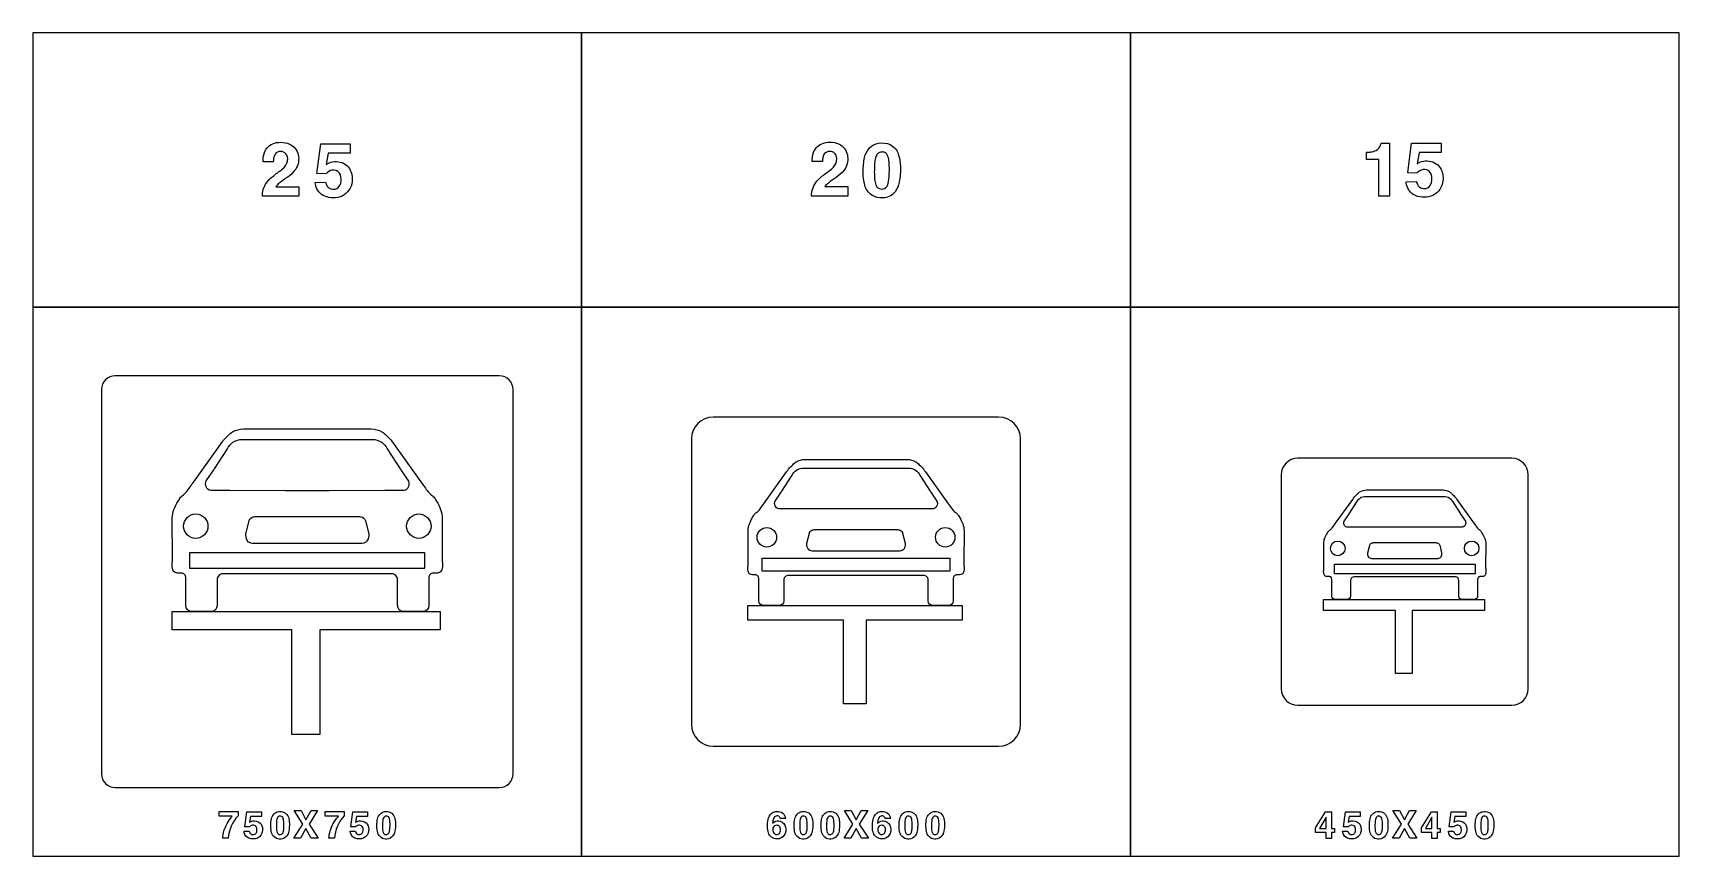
# Model space of a CAD drawing. Extents: x 0 to 3000, y 0 to 1500.
import ezdxf

# ---------------------------------------------------------------- set-up
doc = ezdxf.new("R2010")
doc.units = 0
doc.header["$MEASUREMENT"] = 0

msp = doc.modelspace()

# ---------------------------------------------------------------- linework, layer by layer
for points in [[(0.0003, 1000), (1000, 1000), (1000, 1500), (0.0003, 1500)], [(1000, 1000), (2000, 1000), (2000, 1500), (1000, 1500)], [(2000, 1000), (3000, 1000), (3000, 1500), (2000, 1500)], [(0.0001, 0.0001), (1000, 0.0001), (1000, 1000), (0.0001, 1000)], [(1000, 0.0001), (2000, 0.0001), (2000, 1000), (1000, 1000)], [(2000, 0.0001), (3000, 0.0001), (3000, 1000), (2000, 1000)], [(500.059, 523.958), (286.242, 523.958), (286.242, 553.336), (500.059, 553.336), (713.851, 553.336), (713.851, 523.958)], [(1500.05, 519.166), (1328.99, 519.166), (1328.99, 542.669), (1500.05, 542.669), (1671.08, 542.669), (1671.08, 519.166)], [(2500.04, 514.375), (2371.75, 514.375), (2371.75, 532.002), (2500.04, 532.002), (2628.31, 532.002), (2628.31, 514.375)], [(1477.51, 429.884), (1302.85, 429.884), (1302.85, 456.507), (1328.99, 456.507), (1363.16, 456.507), (1693.72, 456.507), (1693.72, 429.884), (1518.23, 429.884), (1518.23, 277.211), (1477.51, 277.211)], [(2483.14, 447.413), (2352.14, 447.413), (2352.14, 467.381), (2371.74, 467.381), (2397.37, 467.381), (2645.29, 467.381), (2645.29, 447.413), (2513.67, 447.413), (2513.67, 332.908), (2483.14, 332.908)], [(471.892, 412.355), (253.559, 412.355), (253.559, 445.634), (286.238, 445.634), (328.944, 445.634), (742.152, 445.634), (742.152, 412.355), (522.785, 412.355), (522.785, 221.513), (471.892, 221.513)], [(475.715, 32.7937), (491.718, 58.3466), (476.395, 82.7937), (488.63, 82.7937), (497.634, 66.2455), (506.829, 82.7937), (518.851, 82.7937), (503.337, 58.3466), (519.933, 32.7937), (507.279, 32.7937), (497.634, 50.2898), (487.627, 32.7937)], [(1478.42, 32.7948), (1494.42, 58.3477), (1479.1, 82.7948), (1491.33, 82.7948), (1500.34, 66.2466), (1509.53, 82.7948), (1521.55, 82.7948), (1506.04, 58.3477), (1522.64, 32.7948), (1509.98, 32.7948), (1500.34, 50.2908), (1490.33, 32.7948)], [(2337.67, 51.2623), (2355.75, 80.5514), (2366.36, 80.5514), (2366.36, 50.3066), (2371.76, 50.3066), (2371.76, 42.7), (2366.36, 42.7), (2366.36, 32.2497), (2356.86, 32.2497), (2356.86, 42.7), (2337.67, 42.7)], [(2356.86, 70.82), (2344.86, 50.3066), (2356.86, 50.3066)], [(2477.84, 32.7948), (2493.84, 58.3477), (2478.52, 82.7948), (2490.76, 82.7948), (2499.76, 66.2466), (2508.95, 82.7948), (2520.98, 82.7948), (2505.46, 58.3477), (2522.06, 32.7948), (2509.41, 32.7948), (2499.76, 50.2908), (2489.75, 32.7948)], [(2530.52, 51.2624), (2548.6, 80.5515), (2559.21, 80.5515), (2559.21, 50.3066), (2564.61, 50.3066), (2564.61, 42.7), (2559.21, 42.7), (2559.21, 32.2498), (2549.71, 32.2498), (2549.71, 42.7), (2530.52, 42.7)], [(2549.71, 70.8201), (2537.71, 50.3066), (2549.71, 50.3066)]]:
    msp.add_lwpolyline(points, close=True)
for points in [[(418.422, 1202.63, -0.0640343), (418.928, 1211.01, -0.161687), (433.256, 1235.22, -0.0283718), (449.985, 1248.18, 0.0545111), (458.342, 1255.35, 0.192461), (464.329, 1271.16, 0.234238), (458.895, 1281.72, 0.196223), (448.769, 1283.63, 0.252425), (440.001, 1276.76, 0.0856617), (438.343, 1269.95, 0.0202329), (438.058, 1265.27), (419.402, 1265.27, -0.0983795), (421.819, 1281.8, -0.245047), (440.286, 1299.05, -0.207102), (471.075, 1295.71, -0.233443), (484.06, 1274.78, -0.20961), (476.793, 1249.11, -0.0785124), (463.223, 1236.52, 0.0107372), (448.895, 1226.2, 0.0665092), (442.545, 1219.79), (484.344, 1219.79), (484.344, 1202.63)], [(514.481, 1227.42), (533.264, 1228.13, 0.0452719), (535.823, 1221.64, 0.0567733), (537.719, 1218.89, 0.070207), (539.488, 1217.5, 0.264984), (553.895, 1216.74, 0.20748), (560.862, 1225.98, 0.147389), (560.404, 1241.2, 0.308532), (548.651, 1249.76, 0.215743), (536.74, 1245.67, 0.028781), (534.591, 1243.17), (517.546, 1243.98), (524.67, 1297.85), (578.286, 1297.85), (578.286, 1281.1), (538.114, 1281.1), (534.528, 1260.29, -0.0211252), (539.694, 1263.31, -0.121371), (553.026, 1265.65, -0.244671), (576.943, 1252.87, -0.173069), (581.572, 1229.22, -0.256779), (563.5, 1202.82, -0.199585), (531.684, 1202.4, -0.245625), (515.571, 1221.95, -0.0170062)], [(1419.16, 1202.77, -0.0640343), (1419.66, 1211.15, -0.161687), (1433.99, 1235.37, -0.0283718), (1450.72, 1248.32, 0.0545111), (1459.08, 1255.49, 0.192461), (1465.07, 1271.31, 0.234238), (1459.63, 1281.86, 0.196223), (1449.5, 1283.77, 0.252425), (1440.74, 1276.9, 0.0856617), (1439.08, 1270.09, 0.0202329), (1438.79, 1265.41), (1420.14, 1265.41, -0.0983795), (1422.55, 1281.94, -0.245047), (1441.02, 1299.19, -0.207102), (1471.81, 1295.86, -0.233443), (1484.8, 1274.92, -0.20961), (1477.53, 1249.25, -0.0785124), (1463.96, 1236.66, 0.0107372), (1449.63, 1226.34, 0.0665092), (1443.28, 1219.93), (1485.08, 1219.93), (1485.08, 1202.77)], [(1513.14, 1247.83, -0.0563084), (1515.56, 1272.96, -0.130301), (1524.44, 1290.48, -0.174843), (1541.17, 1299.05, -0.147552), (1562.41, 1296.39, -0.192146), (1577.14, 1279.13, -0.0833996), (1580.83, 1256.31, -0.0545507), (1578.83, 1228, -0.116773), (1571.2, 1210.37, -0.221099), (1549.25, 1199.3, -0.162564), (1528.67, 1204.31, -0.174743), (1516.16, 1222.47, -0.0640867), (1513.17, 1245.95)], [(2430.38, 1282.79), (2435.62, 1282.79, 0.0261527), (2438.02, 1283.06, 0.0824327), (2447.96, 1285.95, 0.211118), (2455.97, 1295.44, 0.0230957), (2457.03, 1299.41), (2472.27, 1299.41), (2472.27, 1202.61), (2452.82, 1202.61), (2452.82, 1269.42), (2430.38, 1269.42)], [(2502.41, 1228.59), (2521.19, 1229.3, 0.0452719), (2523.75, 1222.8, 0.0567733), (2525.65, 1220.06, 0.070207), (2527.41, 1218.67, 0.264984), (2541.82, 1217.91, 0.20748), (2548.79, 1227.15, 0.147389), (2548.33, 1242.36, 0.308532), (2536.58, 1250.92, 0.215743), (2524.67, 1246.83, 0.028781), (2522.52, 1244.34), (2505.47, 1245.14), (2512.6, 1299.01), (2566.21, 1299.01), (2566.21, 1282.27), (2526.04, 1282.27), (2522.45, 1261.46, -0.0211252), (2527.62, 1264.48, -0.121371), (2540.95, 1266.82, -0.244671), (2564.87, 1254.04, -0.173069), (2569.5, 1230.39, -0.256779), (2551.43, 1203.99, -0.199585), (2519.61, 1203.56, -0.245625), (2503.5, 1223.12, -0.0170062)], [(1533.69, 1235.62, 0.0124589), (1533.9, 1233.09, 0.0668192), (1536.14, 1222.93, 0.615362), (1556.51, 1220.69, 0.0726881), (1558.69, 1225.9, 0.0588562), (1560.57, 1240.82, 0.0389037), (1559.92, 1267.61, 0.084671), (1557.28, 1276.95, 0.156013), (1552.7, 1281.81, 0.143208), (1546.41, 1283, 0.172584), (1540.11, 1280.52, 0.132565), (1536.13, 1274.29, 0.0498315), (1534.31, 1265.6, 0.0368731)], [(150, 125), (850, 125, 0.414213), (875, 150), (875, 850, 0.414213), (850, 875), (150, 875, 0.414213), (125, 850), (125, 150, 0.414213)], [(1240, 200), (1760, 200, 0.414213), (1800, 240), (1800, 760, 0.414213), (1760, 800), (1240, 800, 0.414213), (1200, 760), (1200, 240, 0.414213)], [(500.059, 514.357), (346.284, 514.357, 0.414714), (335.57, 503.642), (335.57, 456.349, -0.413796), (324.88, 445.634), (289.348, 445.634, -0.413787), (278.633, 456.349), (278.633, 507.972, 0.0769195), (277.307, 511.764, 0.247934), (272.163, 515.62, 0.0363872), (267.709, 515.685, -0.0731332), (261.193, 516.008, -0.248236), (254.999, 521.88, -0.0980791), (253.735, 531.864, 0.0245754), (254.25, 542.601), (254.057, 615.586), (254.124, 619.915, -0.0693486), (258.577, 635.194, -0.0539265), (266.936, 650.493, -0.108956), (272.054, 656.664, 0.0752982), (279.838, 663.672, 0.00482888), (293.206, 682.144), (341.956, 750.071, -0.0219247), (346.393, 756.692, -0.0161998), (355.969, 766.314, -0.0778981), (363.962, 773.086, -0.11027), (383.616, 778.487), (500.059, 778.487), (616.501, 778.487, -0.11027), (636.147, 773.086, -0.0778981), (644.141, 766.314, -0.0161998), (653.721, 756.692, -0.0219247), (658.157, 750.071), (706.907, 682.144, 0.00482888), (720.279, 663.672, 0.0752982), (728.055, 656.664, -0.108956), (733.178, 650.493, -0.0539265), (741.536, 635.194, -0.0693486), (745.993, 619.915), (746.035, 615.586), (745.843, 542.601, 0.0245754), (746.379, 531.864, -0.0980791), (745.115, 521.88, -0.248236), (738.92, 516.008, -0.0731332), (732.408, 515.685, 0.0363872), (727.947, 515.62, 0.247934), (722.807, 511.764, 0.0769195), (721.477, 507.972), (721.477, 456.349, -0.413787), (710.762, 445.634), (675.238, 445.634, -0.413796), (664.54, 456.349), (664.523, 503.642, 0.414714), (653.809, 514.357)], [(500.059, 665.836), (460.223, 665.836), (358.928, 665.901), (328.84, 665.943, -0.00819782), (325.625, 665.943, -0.0392125), (323.934, 666.022, -0.474851), (315.915, 683.686), (329.785, 703.979, 0.0141934), (330.924, 705.822), (354.344, 742.272, -0.0896867), (364.197, 754.036, -0.170008), (381.708, 758.944), (500.059, 758.944), (618.385, 758.944, -0.170008), (635.892, 754.036, -0.0896867), (645.748, 742.272), (669.169, 705.822, 0.0141934), (670.307, 703.979), (684.323, 683.468, -0.361924), (678.879, 666.734, -0.104673), (674.463, 665.943, -0.00819782), (671.249, 665.943), (641.186, 665.901), (539.869, 665.836)], [(1500.05, 511.485), (1377.03, 511.485, 0.414714), (1368.46, 502.914), (1368.46, 465.079, -0.413796), (1359.9, 456.507), (1331.48, 456.507, -0.413787), (1322.91, 465.079), (1322.91, 506.378, 0.0769195), (1321.85, 509.411, 0.247934), (1317.73, 512.496, 0.0363872), (1314.17, 512.548, -0.0731332), (1308.95, 512.806, -0.248236), (1304, 517.504, -0.0980791), (1302.99, 525.491, 0.0245754), (1303.4, 534.081), (1303.25, 592.469), (1303.3, 595.932, -0.0693486), (1306.86, 608.155, -0.0539265), (1313.55, 620.394, -0.108956), (1317.64, 625.331, 0.0752982), (1323.87, 630.938, 0.00482888), (1334.57, 645.715), (1373.57, 700.057, -0.0219247), (1377.11, 705.354, -0.0161998), (1384.78, 713.051, -0.0778981), (1391.17, 718.468, -0.11027), (1406.89, 722.789), (1500.05, 722.789), (1593.2, 722.789, -0.11027), (1608.92, 718.468, -0.0778981), (1615.31, 713.051, -0.0161998), (1622.98, 705.354, -0.0219247), (1626.53, 700.057), (1665.53, 645.715, 0.00482888), (1676.22, 630.938, 0.0752982), (1682.44, 625.331, -0.108956), (1686.54, 620.394, -0.0539265), (1693.23, 608.155, -0.0693486), (1696.79, 595.932), (1696.83, 592.469), (1696.67, 534.081, 0.0245754), (1697.1, 525.491, -0.0980791), (1696.09, 517.504, -0.248236), (1691.14, 512.806, -0.0731332), (1685.93, 512.548, 0.0363872), (1682.36, 512.496, 0.247934), (1678.25, 509.411, 0.0769195), (1677.18, 506.378), (1677.18, 465.079, -0.413787), (1668.61, 456.507), (1640.19, 456.507, -0.413796), (1631.63, 465.079), (1631.62, 502.914, 0.414714), (1623.05, 511.485)], [(2305, 275), (2695, 275, 0.414213), (2725, 305), (2725, 695, 0.414213), (2695, 725), (2305, 725, 0.414213), (2275, 695), (2275, 305, 0.414213)], [(1500.05, 632.669), (1468.18, 632.669), (1387.14, 632.721), (1363.07, 632.754, -0.00819782), (1360.5, 632.754, -0.0392125), (1359.15, 632.818, -0.474851), (1352.73, 646.949), (1363.83, 663.183, 0.0141934), (1364.74, 664.658), (1383.48, 693.817, -0.0896867), (1391.36, 703.229, -0.170008), (1405.37, 707.155), (1500.05, 707.155), (1594.71, 707.155, -0.170008), (1608.71, 703.229, -0.0896867), (1616.6, 693.817), (1635.34, 664.658, 0.0141934), (1636.25, 663.183), (1647.46, 646.774, -0.361924), (1643.1, 633.387, -0.104673), (1639.57, 632.754, -0.00819782), (1637, 632.754), (1612.95, 632.721), (1531.9, 632.669)], [(2500.04, 508.614), (2407.77, 508.614, 0.414714), (2401.34, 502.185), (2401.34, 473.809, -0.413796), (2394.93, 467.381), (2373.61, 467.381, -0.413787), (2367.18, 473.809), (2367.18, 504.783, 0.0769195), (2366.38, 507.058, 0.247934), (2363.3, 509.372, 0.0363872), (2360.63, 509.411, -0.0731332), (2356.72, 509.605, -0.248236), (2353, 513.128, -0.0980791), (2352.24, 519.118, 0.0245754), (2352.55, 525.561), (2352.43, 569.351), (2352.47, 571.949, -0.0693486), (2355.15, 581.116, -0.0539265), (2360.16, 590.296, -0.108956), (2363.23, 593.998, 0.0752982), (2367.9, 598.203, 0.00482888), (2375.92, 609.286), (2405.17, 650.043, -0.0219247), (2407.84, 654.015, -0.0161998), (2413.58, 659.788, -0.0778981), (2418.38, 663.851, -0.11027), (2430.17, 667.092), (2500.04, 667.092), (2569.9, 667.092, -0.11027), (2581.69, 663.851, -0.0778981), (2586.48, 659.788, -0.0161998), (2592.23, 654.015, -0.0219247), (2594.89, 650.043), (2624.14, 609.286, 0.00482888), (2632.17, 598.203, 0.0752982), (2636.83, 593.998, -0.108956), (2639.91, 590.296, -0.0539265), (2644.92, 581.116, -0.0693486), (2647.6, 571.949), (2647.62, 569.351), (2647.51, 525.561, 0.0245754), (2647.83, 519.118, -0.0980791), (2647.07, 513.128, -0.248236), (2643.35, 509.605, -0.0731332), (2639.45, 509.411, 0.0363872), (2636.77, 509.372, 0.247934), (2633.68, 507.058, 0.0769195), (2632.89, 504.783), (2632.89, 473.809, -0.413787), (2626.46, 467.381), (2605.14, 467.381, -0.413796), (2598.72, 473.809), (2598.71, 502.185, 0.414714), (2592.29, 508.614)], [(2500.04, 599.502), (2476.13, 599.502), (2415.36, 599.541), (2397.3, 599.566, -0.00819782), (2395.38, 599.566, -0.0392125), (2394.36, 599.613, -0.474851), (2389.55, 610.212), (2397.87, 622.387, 0.0141934), (2398.55, 623.493), (2412.61, 645.363, -0.0896867), (2418.52, 652.422, -0.170008), (2429.02, 655.366), (2500.04, 655.366), (2571.03, 655.366, -0.170008), (2581.54, 652.422, -0.0896867), (2587.45, 645.363), (2601.5, 623.493, 0.0141934), (2602.18, 622.387), (2610.59, 610.081, -0.361924), (2607.33, 600.04, -0.104673), (2604.68, 599.566, -0.00819782), (2602.75, 599.566), (2584.71, 599.541), (2523.92, 599.502)], [(318.996, 601.197, -1), (274.598, 601.197, -1)], [(500.059, 569.792), (401.186, 569.803, -0.0116975), (399.889, 569.772, -0.250221), (390.686, 574.915, -0.160474), (388.053, 587.406), (393.857, 610.808, -0.0081536), (394.348, 612.072, -0.252214), (401.613, 618.158, -0.0160991), (405.17, 618.758), (415.927, 618.8), (500.059, 618.844), (584.166, 618.8), (594.922, 618.758, -0.0160991), (598.48, 618.158, -0.252214), (605.745, 612.072, -0.0081536), (606.256, 610.808), (612.04, 587.406, -0.160474), (609.407, 574.915, -0.250221), (600.204, 569.772, -0.0116975), (598.906, 569.803)], [(681.105, 601.197, -1), (725.494, 601.197, -1)], [(1355.2, 580.957, -1), (1319.68, 580.957, -1)], [(1500.05, 555.834), (1420.95, 555.842, -0.0116975), (1419.91, 555.817, -0.250221), (1412.55, 559.932, -0.160474), (1410.44, 569.925), (1415.09, 588.647, -0.0081536), (1415.48, 589.658, -0.252214), (1421.29, 594.526, -0.0160991), (1424.14, 595.006), (1432.74, 595.04), (1500.05, 595.075), (1567.33, 595.04), (1575.94, 595.006, -0.0160991), (1578.78, 594.526, -0.252214), (1584.6, 589.658, -0.0081536), (1585, 588.647), (1589.63, 569.925, -0.160474), (1587.53, 559.932, -0.250221), (1580.16, 555.817, -0.0116975), (1579.13, 555.842)], [(1644.88, 580.957, -1), (1680.4, 580.957, -1)], [(2391.4, 560.718, -1), (2364.76, 560.718, -1)], [(2500.04, 541.876), (2440.71, 541.882, -0.0116975), (2439.93, 541.863, -0.250221), (2434.41, 544.949, -0.160474), (2432.83, 552.444), (2436.31, 566.485, -0.0081536), (2436.61, 567.243, -0.252214), (2440.97, 570.895, -0.0160991), (2443.1, 571.255), (2449.56, 571.28), (2500.04, 571.306), (2550.5, 571.28), (2556.95, 571.255, -0.0160991), (2559.09, 570.895, -0.252214), (2563.45, 567.243, -0.0081536), (2563.75, 566.485), (2567.22, 552.444, -0.160474), (2565.64, 544.949, -0.250221), (2560.12, 541.863, -0.0116975), (2559.34, 541.882)], [(2608.66, 560.718, -1), (2635.3, 560.718, -1)], [(339.22, 81.206), (373.801, 81.206), (373.801, 73.2756, 0.17337), (356.068, 32.5962), (345.957, 32.5962, -0.0554097), (348.224, 45.8031, -0.10295), (362.158, 71.0638), (363.295, 72.4778), (339.22, 72.4778)], [(384.7, 45.187), (394.091, 45.5425, 0.0452719), (395.371, 42.296, 0.0567733), (396.319, 40.9217, 0.070207), (397.203, 40.2265, 0.264984), (404.407, 39.8474, 0.20748), (407.89, 44.4683, 0.147389), (407.661, 52.0749, 0.308532), (401.785, 56.3561, 0.215743), (395.829, 54.3103, 0.028781), (394.755, 53.0623), (386.232, 53.4651), (389.794, 80.4003), (416.603, 80.4003), (416.603, 72.0275), (396.516, 72.0275), (394.723, 61.6247, -0.0211252), (397.306, 63.1334, -0.121371), (403.973, 64.3024, -0.244671), (415.931, 57.9122, -0.173069), (418.246, 46.0875, -0.256779), (409.209, 32.8885, -0.199585), (393.301, 32.6752, -0.245625), (385.245, 42.4541, -0.0170062)], [(433.51, 55.3214, -0.0563084), (434.718, 67.8885, -0.130301), (439.157, 76.6484, -0.174843), (447.522, 80.9296, -0.147552), (458.146, 79.6026, -0.192146), (465.508, 70.9691, -0.0833996), (467.356, 59.5631, -0.0545507), (466.353, 45.4083, -0.116773), (462.538, 36.5931, -0.221099), (451.566, 31.0559, -0.162564), (441.274, 33.5599, -0.174743), (435.018, 42.6436, -0.0640867), (433.526, 54.3814)], [(443.786, 49.2155, 0.0124589), (443.889, 47.9517, 0.0668192), (445.01, 42.8727, 0.615362), (455.192, 41.751, 0.0726881), (456.282, 44.3577, 0.0588562), (457.222, 51.8142, 0.0389037), (456.898, 65.2108, 0.084671), (455.579, 69.8791, 0.156013), (453.288, 72.3119, 0.143208), (450.145, 72.9043, 0.172584), (446.993, 71.6642, 0.132565), (445.002, 68.552, 0.0498315), (444.094, 64.2076, 0.0368731)], [(532.652, 81.2061), (567.232, 81.2061), (567.232, 73.2756, 0.17337), (549.5, 32.5962), (539.389, 32.5962, -0.0554097), (541.656, 45.8032, -0.10295), (555.59, 71.0639), (556.727, 72.4778), (532.652, 72.4778)], [(578.131, 45.1871), (587.523, 45.5426, 0.0452719), (588.803, 42.2961, 0.0567733), (589.751, 40.9217, 0.070207), (590.635, 40.2266, 0.264984), (597.839, 39.8475, 0.20748), (601.322, 44.4684, 0.147389), (601.093, 52.075, 0.308532), (595.217, 56.3562, 0.215743), (589.261, 54.3104, 0.028781), (588.187, 53.0624), (579.664, 53.4652), (583.226, 80.4004), (610.035, 80.4004), (610.035, 72.0276), (589.948, 72.0276), (588.155, 61.6248, -0.0211252), (590.738, 63.1334, -0.121371), (597.405, 64.3024, -0.244671), (609.363, 57.9123, -0.173069), (611.678, 46.0876, -0.256779), (602.641, 32.8886, -0.199585), (586.733, 32.6753, -0.245625), (578.677, 42.4541, -0.0170062)], [(626.942, 55.3168, -0.0563084), (628.15, 67.884, -0.130301), (632.589, 76.6438, -0.174843), (640.954, 80.925, -0.147552), (651.578, 79.5981, -0.192146), (658.94, 70.9645, -0.0833996), (660.788, 59.5585, -0.0545507), (659.785, 45.4038, -0.116773), (655.97, 36.5886, -0.221099), (644.998, 31.0514, -0.162564), (634.706, 33.5554, -0.174743), (628.45, 42.6391, -0.0640867), (626.958, 54.3769)], [(637.218, 49.211, 0.0124589), (637.321, 47.9472, 0.0668192), (638.442, 42.8682, 0.615362), (648.624, 41.7465, 0.0726881), (649.714, 44.3532, 0.0588562), (650.654, 51.8097, 0.0389037), (650.33, 65.2062, 0.084671), (649.011, 69.8745, 0.156013), (646.72, 72.3074, 0.143208), (643.577, 72.8998, 0.172584), (640.425, 71.6597, 0.132565), (638.434, 68.5475, 0.0498315), (637.526, 64.2031, 0.0368731)], [(1371.34, 68.6163), (1361.93, 68.6163, 0.0333099), (1361.27, 70.3935, 0.308433), (1356.02, 73.2924, 0.256298), (1350.45, 69.8879, 0.0718547), (1348.99, 66.207, 0.0422837), (1347.99, 59.9353, -0.0343264), (1351.75, 62.5893, -0.198215), (1361.67, 63.4977, -0.294049), (1371.76, 52.8501, -0.195966), (1369.24, 37.9053, -0.251599), (1356.47, 31.286, -0.162734), (1345.95, 34.3903, -0.142524), (1340.48, 42.1944, -0.0867955), (1338.68, 53.7031, -0.0561633), (1339.79, 66.5941, -0.143087), (1345.4, 77.2418, -0.165016), (1353.53, 81.1044, -0.137094), (1363.94, 79.8485, -0.238813), (1370.78, 71.3493, -0.0169871)], [(1387.3, 55.3224, -0.0563084), (1388.51, 67.8895, -0.130301), (1392.95, 76.6494, -0.174843), (1401.31, 80.9307, -0.147552), (1411.94, 79.6036, -0.192146), (1419.3, 70.9701, -0.0833996), (1421.15, 59.5641, -0.0545507), (1420.14, 45.4093, -0.116773), (1416.33, 36.5941, -0.221099), (1405.36, 31.057, -0.162564), (1395.07, 33.5609, -0.174743), (1388.81, 42.6447, -0.0640867), (1387.32, 54.3824)], [(1397.58, 49.2166, 0.0124589), (1397.68, 47.9527, 0.0668192), (1398.8, 42.8737, 0.615362), (1408.98, 41.7521, 0.0726881), (1410.07, 44.3587, 0.0588562), (1411.01, 51.8153, 0.0389037), (1410.69, 65.2118, 0.084671), (1409.37, 69.8801, 0.156013), (1407.08, 72.3129, 0.143208), (1403.94, 72.9053, 0.172584), (1400.78, 71.6653, 0.132565), (1398.79, 68.553, 0.0498315), (1397.88, 64.2086, 0.0368731)], [(1436.21, 55.3224, -0.0563084), (1437.42, 67.8895, -0.130301), (1441.86, 76.6494, -0.174843), (1450.23, 80.9307, -0.147552), (1460.85, 79.6036, -0.192146), (1468.21, 70.9701, -0.0833996), (1470.06, 59.5641, -0.0545507), (1469.06, 45.4093, -0.116773), (1465.24, 36.5941, -0.221099), (1454.27, 31.057, -0.162564), (1443.98, 33.561, -0.174743), (1437.72, 42.6447, -0.0640867), (1436.23, 54.3824)], [(1446.49, 49.2166, 0.0124589), (1446.59, 47.9527, 0.0668192), (1447.72, 42.8737, 0.615362), (1457.9, 41.7521, 0.0726881), (1458.99, 44.3587, 0.0588562), (1459.93, 51.8153, 0.0389037), (1459.6, 65.2118, 0.084671), (1458.28, 69.8801, 0.156013), (1455.99, 72.3129, 0.143208), (1452.85, 72.9053, 0.172584), (1449.7, 71.6653, 0.132565), (1447.71, 68.553, 0.0498315), (1446.8, 64.2086, 0.0368731)], [(1562.6, 68.6186), (1553.19, 68.6186, 0.0333099), (1552.53, 70.3958, 0.308433), (1547.28, 73.2947, 0.256298), (1541.7, 69.8903, 0.0718547), (1540.25, 66.2094, 0.0422837), (1539.25, 59.9376, -0.0343264), (1543.01, 62.5917, -0.198215), (1552.93, 63.5001, -0.294049), (1563.01, 52.8524, -0.195966), (1560.5, 37.9076, -0.251599), (1547.73, 31.2884, -0.162734), (1537.21, 34.3926, -0.142524), (1531.74, 42.1967, -0.0867955), (1529.94, 53.7054, -0.0561633), (1531.05, 66.5965, -0.143087), (1536.66, 77.2441, -0.165016), (1544.78, 81.1067, -0.137094), (1555.2, 79.8508, -0.238813), (1562.04, 71.3516, -0.0169871)], [(1578.56, 55.3224, -0.0563084), (1579.77, 67.8896, -0.130301), (1584.21, 76.6494, -0.174843), (1592.57, 80.9307, -0.147552), (1603.2, 79.6036, -0.192146), (1610.56, 70.9701, -0.0833996), (1612.41, 59.5641, -0.0545507), (1611.4, 45.4093, -0.116773), (1607.59, 36.5941, -0.221099), (1596.62, 31.057, -0.162564), (1586.32, 33.561, -0.174743), (1580.07, 42.6447, -0.0640867), (1578.58, 54.3825)], [(1588.84, 49.2166, 0.0124589), (1588.94, 47.9528, 0.0668192), (1590.06, 42.8738, 0.615362), (1600.24, 41.7521, 0.0726881), (1601.33, 44.3588, 0.0588562), (1602.27, 51.8153, 0.0389037), (1601.95, 65.2118, 0.084671), (1600.63, 69.8801, 0.156013), (1598.34, 72.3129, 0.143208), (1595.19, 72.9054, 0.172584), (1592.04, 71.6653, 0.132565), (1590.05, 68.553, 0.0498315), (1589.14, 64.2087, 0.0368731)], [(1627.47, 55.3224, -0.0563084), (1628.68, 67.8896, -0.130301), (1633.12, 76.6494, -0.174843), (1641.49, 80.9307, -0.147552), (1652.11, 79.6037, -0.192146), (1659.47, 70.9701, -0.0833996), (1661.32, 59.5641, -0.0545507), (1660.32, 45.4093, -0.116773), (1656.5, 36.5941, -0.221099), (1645.53, 31.057, -0.162564), (1635.24, 33.561, -0.174743), (1628.98, 42.6447, -0.0640867), (1627.49, 54.3825)], [(1637.75, 49.2166, 0.0124589), (1637.85, 47.9528, 0.0668192), (1638.97, 42.8738, 0.615362), (1649.16, 41.7521, 0.0726881), (1650.25, 44.3588, 0.0588562), (1651.19, 51.8153, 0.0389037), (1650.86, 65.2118, 0.084671), (1649.54, 69.8801, 0.156013), (1647.25, 72.3129, 0.143208), (1644.11, 72.9054, 0.172584), (1640.96, 71.6653, 0.132565), (1638.97, 68.553, 0.0498315), (1638.06, 64.2087, 0.0368731)], [(2386.83, 45.1858), (2396.22, 45.5413, 0.0452719), (2397.5, 42.2948, 0.0567733), (2398.45, 40.9204, 0.070207), (2399.33, 40.2253, 0.264984), (2406.53, 39.8462, 0.20748), (2410.02, 44.467, 0.147389), (2409.79, 52.0736, 0.308532), (2403.91, 56.3549, 0.215743), (2397.96, 54.309, 0.028781), (2396.88, 53.061), (2388.36, 53.4639), (2391.92, 80.3991), (2418.73, 80.3991), (2418.73, 72.0262), (2398.64, 72.0262), (2396.85, 61.6235, -0.0211252), (2399.43, 63.1321, -0.121371), (2406.1, 64.3011, -0.244671), (2418.06, 57.911, -0.173069), (2420.37, 46.0863, -0.256779), (2411.34, 32.8873, -0.199585), (2395.43, 32.674, -0.245625), (2387.37, 42.4528, -0.0170062)], [(2435.64, 55.3178, -0.0563084), (2436.85, 67.8849, -0.130301), (2441.28, 76.6448, -0.174843), (2449.65, 80.9261, -0.147552), (2460.27, 79.599, -0.192146), (2467.63, 70.9655, -0.0833996), (2469.48, 59.5595, -0.0545507), (2468.48, 45.4047, -0.116773), (2464.66, 36.5895, -0.221099), (2453.69, 31.0524, -0.162564), (2443.4, 33.5564, -0.174743), (2437.15, 42.6401, -0.0640867), (2435.65, 54.3779)], [(2445.91, 49.212, 0.0124589), (2446.02, 47.9481, 0.0668192), (2447.14, 42.8692, 0.615362), (2457.32, 41.7475, 0.0726881), (2458.41, 44.3542, 0.0588562), (2459.35, 51.8107, 0.0389037), (2459.02, 65.2072, 0.084671), (2457.71, 69.8755, 0.156013), (2455.42, 72.3083, 0.143208), (2452.27, 72.9008, 0.172584), (2449.12, 71.6607, 0.132565), (2447.13, 68.5484, 0.0498315), (2446.22, 64.2041, 0.0368731)], [(2579.68, 45.1836), (2589.07, 45.5391, 0.0452719), (2590.35, 42.2926, 0.0567733), (2591.3, 40.9182, 0.070207), (2592.18, 40.2231, 0.264984), (2599.38, 39.844, 0.20748), (2602.87, 44.4648, 0.147389), (2602.64, 52.0714, 0.308532), (2596.76, 56.3527, 0.215743), (2590.81, 54.3068, 0.028781), (2589.73, 53.0588), (2581.21, 53.4617), (2584.77, 80.3969), (2611.58, 80.3969), (2611.58, 72.0241), (2591.49, 72.0241), (2589.7, 61.6212, -0.0211252), (2592.28, 63.1299, -0.121371), (2598.95, 64.299, -0.244671), (2610.91, 57.9088, -0.173069), (2613.22, 46.0841, -0.256779), (2604.19, 32.885, -0.199585), (2588.28, 32.6718, -0.245625), (2580.22, 42.4506, -0.0170062)], [(2628.49, 55.3133, -0.0563084), (2629.7, 67.8805, -0.130301), (2634.13, 76.6404, -0.174843), (2642.5, 80.9216, -0.147552), (2653.12, 79.5946, -0.192146), (2660.48, 70.9611, -0.0833996), (2662.33, 59.5551, -0.0545507), (2661.33, 45.4002, -0.116773), (2657.51, 36.585, -0.221099), (2646.54, 31.0479, -0.162564), (2636.25, 33.5519, -0.174743), (2630, 42.6356, -0.0640867), (2628.5, 54.3734)], [(2638.76, 49.2075, 0.0124589), (2638.87, 47.9437, 0.0668192), (2639.99, 42.8647, 0.615362), (2650.17, 41.743, 0.0726881), (2651.26, 44.3497, 0.0588562), (2652.2, 51.8062, 0.0389037), (2651.88, 65.2028, 0.084671), (2650.56, 69.871, 0.156013), (2648.27, 72.3039, 0.143208), (2645.12, 72.8963, 0.172584), (2641.97, 71.6561, 0.132565), (2639.98, 68.544, 0.0498315), (2639.07, 64.1996, 0.0368731)], [(1348.52, 48.0159, 0.0641861), (1348.94, 44.5957, 0.139351), (1350.82, 41.2308, 0.240104), (1356.78, 39.3587, 0.267924), (1361.47, 42.7315, 0.140614), (1362.44, 49.5167, 0.112774), (1361.12, 53.2134, 0.271024), (1355.26, 56.0728, 0.294594), (1349.25, 52.1233, 0.0908659)], [(1539.78, 48.0183, 0.0641861), (1540.2, 44.598, 0.139351), (1542.08, 41.2331, 0.240104), (1548.04, 39.361, 0.267924), (1552.73, 42.7339, 0.140614), (1553.69, 49.519, 0.112774), (1552.38, 53.2157, 0.271024), (1546.51, 56.0751, 0.294594), (1540.51, 52.1257, 0.0908659)]]:
    msp.add_lwpolyline(points, format="xyb", close=True)

doc.saveas('drawing.dxf')
